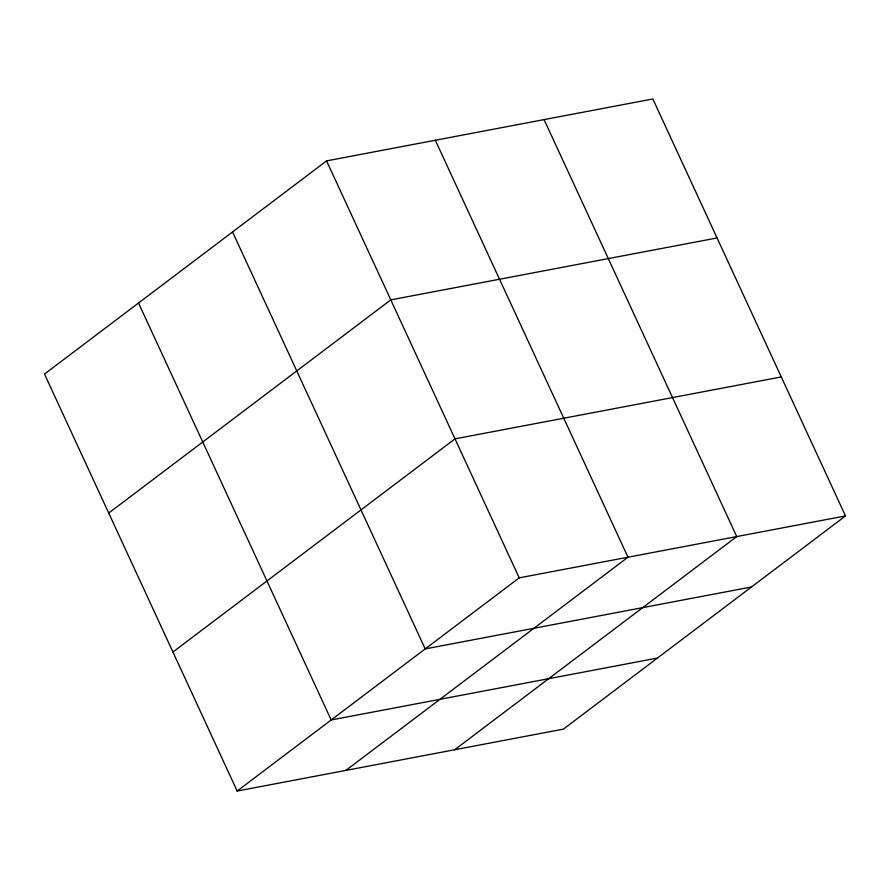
<?xml version="1.0" encoding="UTF-8"?>
<svg xmlns="http://www.w3.org/2000/svg" width="890" height="890" viewBox="0 0 890 890"><rect width="100%" height="100%" fill="white"/><g stroke="black" fill="none" stroke-linecap="round" stroke-linejoin="round"><path stroke-width="1.33" d="M326.563 160.89L44.5 374.067L237.163 791.032L563.437 729.11L845.5 515.933L652.837 98.968L326.563 160.89L519.226 577.855L845.5 515.933M108.725 513.052L390.788 299.874L717.062 237.964M172.938 652.036L455.001 438.859L781.275 376.948M237.163 791.032L519.226 577.855M345.921 770.384L627.984 557.207L435.321 140.253M454.679 749.747L736.742 536.57L544.079 119.616M751.483 586.988L425.209 648.91L232.546 231.945M657.454 658.055L331.18 719.966L138.517 303.012"/></g></svg>
